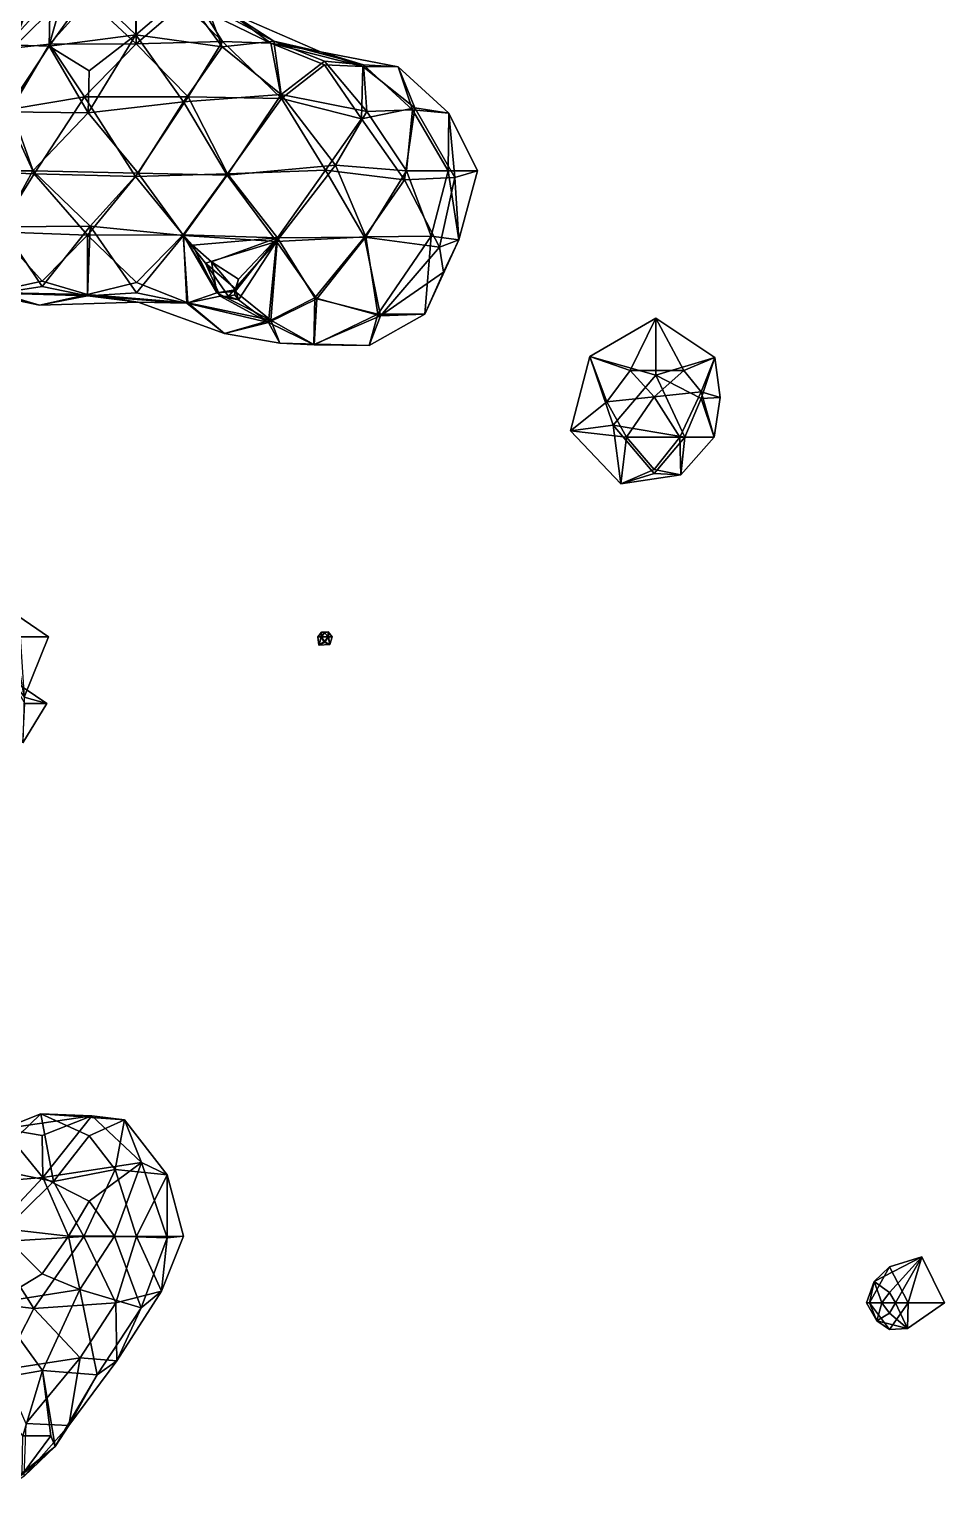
# Model space of a CAD drawing. Extents: x 290095 to 295679, y 4553756 to 4561441.
# Drawn here: x 294213.3 to 294458.4, y 4558569.7 to 4558962.6 of the extents above; entities that cross this region are included whole.
import ezdxf

# ---------------------------------------------------------------- set-up
doc = ezdxf.new("R2010")
doc.units = 0
doc.layers.add('Au_ppm_Pref_-_0_5', color=7, linetype='CONTINUOUS')

msp = doc.modelspace()

# ---------------------------------------------------------------- linework, layer by layer
at = {"layer": 'Au_ppm_Pref_-_0_5'}
for points in [[(294218.65, 4558958.06, 1787.24), (294229.36, 4558973.12, 1786.05), (294241.78, 4558961.14, 1787.91)], [(294218.65, 4558958.06, 1787.24), (294218.9, 4558971.12, 1780.45), (294229.36, 4558973.12, 1786.05)], [(294229.36, 4558973.12, 1786.05), (294241.93, 4558974.3, 1781.51), (294241.78, 4558961.14, 1787.91)], [(294241.93, 4558972.57, 1770.33), (294229.36, 4558970.47, 1766.55), (294241.89, 4558958.74, 1764.28)], [(294241.93, 4558974.3, 1781.51), (294254.56, 4558972.09, 1785.7), (294241.78, 4558961.14, 1787.91)], [(294241.93, 4558972.57, 1770.33), (294241.89, 4558958.74, 1764.28), (294254.56, 4558969.47, 1766.89)], [(294218.65, 4558958.06, 1787.24), (294207.4, 4558958.39, 1780.85), (294218.9, 4558971.12, 1780.45)], [(294211.86, 4558965.67, 1774.9), (294218.9, 4558971.12, 1780.45), (294207.4, 4558958.39, 1780.85)], [(294208.76, 4558957.58, 1771.18), (294222.1, 4558970.65, 1769.92), (294211.86, 4558965.67, 1774.9)], [(294222.1, 4558970.65, 1769.92), (294208.76, 4558957.58, 1771.18), (294218.72, 4558958.65, 1765.48)], [(294222.1, 4558970.65, 1769.92), (294218.72, 4558958.65, 1765.48), (294229.36, 4558970.47, 1766.55)], [(294229.36, 4558970.47, 1766.55), (294218.72, 4558958.65, 1765.48), (294241.89, 4558958.74, 1764.28)], [(294254.56, 4558972.09, 1785.7), (294264.9, 4558957.91, 1787.23), (294241.78, 4558961.14, 1787.91)], [(294254.56, 4558969.47, 1766.89), (294241.89, 4558958.74, 1764.28), (294265.04, 4558959.3, 1765.34)], [(294260.7, 4558969.05, 1781.8), (294264.9, 4558957.91, 1787.23), (294254.56, 4558972.09, 1785.7)], [(294259.77, 4558967.73, 1769.92), (294254.56, 4558969.47, 1766.89), (294265.04, 4558959.3, 1765.34)], [(294278.72, 4558959.45, 1781.49), (294264.9, 4558957.91, 1787.23), (294260.7, 4558969.05, 1781.8)], [(294278.72, 4558959.45, 1781.49), (294260.7, 4558969.05, 1781.8), (294266.64, 4558967.25, 1775.92)], [(294278, 4558958.86, 1770.4), (294266.64, 4558967.25, 1775.92), (294259.77, 4558967.73, 1769.92)], [(294278, 4558958.86, 1770.4), (294259.77, 4558967.73, 1769.92), (294265.04, 4558959.3, 1765.34)], [(294278, 4558958.86, 1770.4), (294291.24, 4558956.52, 1775.86), (294266.64, 4558967.25, 1775.92)], [(294278.72, 4558959.45, 1781.49), (294266.64, 4558967.25, 1775.92), (294291.24, 4558956.52, 1775.86)], [(294229.36, 4558951.49, 1790.72), (294218.65, 4558958.06, 1787.24), (294241.78, 4558961.14, 1787.91)], [(294229.09, 4558940.28, 1790.22), (294241.78, 4558961.14, 1787.91), (294254.57, 4558943.14, 1790.16)], [(294229.09, 4558940.28, 1790.22), (294229.36, 4558951.49, 1790.72), (294241.78, 4558961.14, 1787.91)], [(294264.9, 4558957.91, 1787.23), (294254.57, 4558943.14, 1790.16), (294241.78, 4558961.14, 1787.91)], [(294218.65, 4558958.06, 1787.24), (294207.04, 4558940.49, 1787.44), (294207.4, 4558958.39, 1780.85)], [(294207.04, 4558940.49, 1787.44), (294218.65, 4558958.06, 1787.24), (294229.09, 4558940.28, 1790.22)], [(294208.46, 4558941.22, 1764.73), (294228.07, 4558944.51, 1762.19), (294218.72, 4558958.65, 1765.48)], [(294218.72, 4558958.65, 1765.48), (294208.76, 4558957.58, 1771.18), (294208.46, 4558941.22, 1764.73)], [(294218.65, 4558958.06, 1787.24), (294229.36, 4558951.49, 1790.72), (294229.09, 4558940.28, 1790.22)], [(294218.72, 4558958.65, 1765.48), (294228.07, 4558944.51, 1762.19), (294241.89, 4558958.74, 1764.28)], [(294241.89, 4558958.74, 1764.28), (294228.07, 4558944.51, 1762.19), (294255.82, 4558944.5, 1762.05)], [(294255.82, 4558944.5, 1762.05), (294265.04, 4558959.3, 1765.34), (294241.89, 4558958.74, 1764.28)], [(294254.57, 4558943.14, 1790.16), (294264.9, 4558957.91, 1787.23), (294280.73, 4558945.13, 1788.04)], [(294265.04, 4558959.3, 1765.34), (294255.82, 4558944.5, 1762.05), (294280.79, 4558944.04, 1763.67)], [(294278.72, 4558959.45, 1781.49), (294280.73, 4558945.13, 1788.04), (294264.9, 4558957.91, 1787.23)], [(294278, 4558958.86, 1770.4), (294265.04, 4558959.3, 1765.34), (294280.79, 4558944.04, 1763.67)], [(294278, 4558958.86, 1770.4), (294302.59, 4558952.6, 1771.39), (294291.24, 4558956.52, 1775.86)], [(294278, 4558958.86, 1770.4), (294280.79, 4558944.04, 1763.67), (294292.36, 4558953.05, 1766.42)], [(294278, 4558958.86, 1770.4), (294292.36, 4558953.05, 1766.42), (294302.59, 4558952.6, 1771.39)], [(294278.72, 4558959.45, 1781.49), (294292.36, 4558954.1, 1785.65), (294280.73, 4558945.13, 1788.04)], [(294278.72, 4558959.45, 1781.49), (294302.75, 4558953.08, 1780.41), (294292.36, 4558954.1, 1785.65)], [(294278.72, 4558959.45, 1781.49), (294291.24, 4558956.52, 1775.86), (294302.75, 4558953.08, 1780.41)], [(294302.59, 4558952.6, 1771.39), (294312.01, 4558952.53, 1775.86), (294291.24, 4558956.52, 1775.86)], [(294291.24, 4558956.52, 1775.86), (294312.01, 4558952.53, 1775.86), (294302.75, 4558953.08, 1780.41)], [(294292.36, 4558954.1, 1785.65), (294303.65, 4558940.55, 1786.45), (294280.73, 4558945.13, 1788.04)], [(294292.36, 4558953.05, 1766.42), (294280.79, 4558944.04, 1763.67), (294302.22, 4558938.65, 1764.77)], [(294302.75, 4558953.08, 1780.41), (294303.65, 4558940.55, 1786.45), (294292.36, 4558954.1, 1785.65)], [(294292.36, 4558953.05, 1766.42), (294302.22, 4558938.65, 1764.77), (294302.59, 4558952.6, 1771.39)], [(294316.49, 4558941.59, 1770.3), (294302.59, 4558952.6, 1771.39), (294302.22, 4558938.65, 1764.77)], [(294302.59, 4558952.6, 1771.39), (294316.49, 4558941.59, 1770.3), (294312.01, 4558952.53, 1775.86)], [(294312.01, 4558952.53, 1775.86), (294315.93, 4558941.08, 1781.24), (294302.75, 4558953.08, 1780.41)], [(294302.75, 4558953.08, 1780.41), (294315.93, 4558941.08, 1781.24), (294303.65, 4558940.55, 1786.45)], [(294316.49, 4558941.59, 1770.3), (294325.65, 4558940.17, 1775.86), (294312.01, 4558952.53, 1775.86)], [(294312.01, 4558952.53, 1775.86), (294325.65, 4558940.17, 1775.86), (294315.93, 4558941.08, 1781.24)], [(294254.57, 4558943.14, 1790.16), (294280.73, 4558945.13, 1788.04), (294266.31, 4558923.6, 1789.22)], [(294266.31, 4558923.6, 1789.22), (294280.73, 4558945.13, 1788.04), (294295.3, 4558926.22, 1788.92)], [(294303.65, 4558940.55, 1786.45), (294295.3, 4558926.22, 1788.92), (294280.73, 4558945.13, 1788.04)], [(294194.78, 4558924.74, 1765.49), (294214.64, 4558923.95, 1763.31), (294208.46, 4558941.22, 1764.73)], [(294228.07, 4558944.51, 1762.19), (294208.46, 4558941.22, 1764.73), (294214.64, 4558923.95, 1763.31)], [(294228.07, 4558944.51, 1762.19), (294214.64, 4558923.95, 1763.31), (294241.74, 4558923.17, 1763.01)], [(294228.07, 4558944.51, 1762.19), (294241.74, 4558923.17, 1763.01), (294255.82, 4558944.5, 1762.05)], [(294229.09, 4558940.28, 1790.22), (294254.57, 4558943.14, 1790.16), (294242.45, 4558924.08, 1788.54)], [(294266.35, 4558923.89, 1762.31), (294255.82, 4558944.5, 1762.05), (294241.74, 4558923.17, 1763.01)], [(294242.45, 4558924.08, 1788.54), (294254.57, 4558943.14, 1790.16), (294266.31, 4558923.6, 1789.22)], [(294280.79, 4558944.04, 1763.67), (294255.82, 4558944.5, 1762.05), (294266.35, 4558923.89, 1762.31)], [(294280.79, 4558944.04, 1763.67), (294266.35, 4558923.89, 1762.31), (294292.56, 4558924.87, 1761.96)], [(294302.22, 4558938.65, 1764.77), (294280.79, 4558944.04, 1763.67), (294292.56, 4558924.87, 1761.96)], [(294302.22, 4558938.65, 1764.77), (294313.72, 4558922.34, 1765.08), (294316.49, 4558941.59, 1770.3)], [(294315.93, 4558941.08, 1781.24), (294314.3, 4558924.74, 1786.2), (294303.65, 4558940.55, 1786.45)], [(294327.23, 4558922.96, 1770.29), (294316.49, 4558941.59, 1770.3), (294313.72, 4558922.34, 1765.08)], [(294315.93, 4558941.08, 1781.24), (294325.44, 4558924.74, 1780.82), (294314.3, 4558924.74, 1786.2)], [(294315.93, 4558941.08, 1781.24), (294325.65, 4558940.17, 1775.86), (294325.44, 4558924.74, 1780.82)], [(294316.49, 4558941.59, 1770.3), (294327.23, 4558922.96, 1770.29), (294325.65, 4558940.17, 1775.86)], [(294207.04, 4558940.49, 1787.44), (294214.22, 4558924.7, 1789.35), (294194.48, 4558924.74, 1786.36)], [(294207.04, 4558940.49, 1787.44), (294229.09, 4558940.28, 1790.22), (294214.22, 4558924.7, 1789.35)], [(294229.09, 4558940.28, 1790.22), (294242.45, 4558924.08, 1788.54), (294214.22, 4558924.7, 1789.35)], [(294313.72, 4558922.34, 1765.08), (294302.22, 4558938.65, 1764.77), (294292.56, 4558924.87, 1761.96)], [(294303.65, 4558940.55, 1786.45), (294314.3, 4558924.74, 1786.2), (294295.3, 4558926.22, 1788.92)], [(294325.65, 4558940.17, 1775.86), (294333.32, 4558924.74, 1775.86), (294325.44, 4558924.74, 1780.82)], [(294327.23, 4558922.96, 1770.29), (294333.32, 4558924.74, 1775.86), (294325.65, 4558940.17, 1775.86)], [(294266.31, 4558923.6, 1789.22), (294295.3, 4558926.22, 1788.92), (294279.44, 4558905.85, 1788.23)], [(294279.44, 4558905.85, 1788.23), (294295.3, 4558926.22, 1788.92), (294303.39, 4558907.04, 1787.06)], [(294303.39, 4558907.04, 1787.06), (294295.3, 4558926.22, 1788.92), (294314.3, 4558924.74, 1786.2)], [(294194.48, 4558924.74, 1786.36), (294214.22, 4558924.7, 1789.35), (294206.01, 4558909.75, 1787.32)], [(294204.88, 4558908.36, 1764.8), (294214.64, 4558923.95, 1763.31), (294194.78, 4558924.74, 1765.49)], [(294228.91, 4558907.47, 1764.81), (294214.64, 4558923.95, 1763.31), (294204.88, 4558908.36, 1764.8)], [(294229.59, 4558909.92, 1787.56), (294206.01, 4558909.75, 1787.32), (294214.22, 4558924.7, 1789.35)], [(294214.22, 4558924.7, 1789.35), (294242.45, 4558924.08, 1788.54), (294229.59, 4558909.92, 1787.56)], [(294241.74, 4558923.17, 1763.01), (294214.64, 4558923.95, 1763.31), (294228.91, 4558907.47, 1764.81)], [(294254.51, 4558907.61, 1764.84), (294241.74, 4558923.17, 1763.01), (294228.91, 4558907.47, 1764.81)], [(294229.59, 4558909.92, 1787.56), (294242.45, 4558924.08, 1788.54), (294254.55, 4558907.39, 1787.09)], [(294266.35, 4558923.89, 1762.31), (294241.74, 4558923.17, 1763.01), (294254.51, 4558907.61, 1764.84)], [(294242.45, 4558924.08, 1788.54), (294266.31, 4558923.6, 1789.22), (294254.55, 4558907.39, 1787.09)], [(294266.35, 4558923.89, 1762.31), (294254.51, 4558907.61, 1764.84), (294279.74, 4558906.81, 1763.91)], [(294279.44, 4558905.85, 1788.23), (294254.55, 4558907.39, 1787.09), (294266.31, 4558923.6, 1789.22)], [(294266.35, 4558923.89, 1762.31), (294279.74, 4558906.81, 1763.91), (294292.56, 4558924.87, 1761.96)], [(294303, 4558906.93, 1764.11), (294292.56, 4558924.87, 1761.96), (294279.74, 4558906.81, 1763.91)], [(294303, 4558906.93, 1764.11), (294313.72, 4558922.34, 1765.08), (294292.56, 4558924.87, 1761.96)], [(294303, 4558906.93, 1764.11), (294323.09, 4558904.29, 1768.17), (294313.72, 4558922.34, 1765.08)], [(294303.39, 4558907.04, 1787.06), (294314.3, 4558924.74, 1786.2), (294320.92, 4558907.27, 1782.71)], [(294313.72, 4558922.34, 1765.08), (294323.09, 4558904.29, 1768.17), (294327.23, 4558922.96, 1770.29)], [(294314.3, 4558924.74, 1786.2), (294325.44, 4558924.74, 1780.82), (294320.92, 4558907.27, 1782.71)], [(294320.92, 4558907.27, 1782.71), (294325.44, 4558924.74, 1780.82), (294328.31, 4558906.22, 1775.93)], [(294327.23, 4558922.96, 1770.29), (294323.09, 4558904.29, 1768.17), (294328.31, 4558906.22, 1775.93)], [(294333.32, 4558924.74, 1775.86), (294328.31, 4558906.22, 1775.93), (294325.44, 4558924.74, 1780.82)], [(294327.23, 4558922.96, 1770.29), (294328.31, 4558906.22, 1775.93), (294333.32, 4558924.74, 1775.86)], [(294206.01, 4558909.75, 1787.32), (294216.76, 4558893.8, 1786.17), (294205.1, 4558892.01, 1781.27)], [(294229.59, 4558909.92, 1787.56), (294216.76, 4558893.8, 1786.17), (294206.01, 4558909.75, 1787.32)], [(294229.59, 4558909.92, 1787.56), (294228.9, 4558891.31, 1781.65), (294216.76, 4558893.8, 1786.17)], [(294229.59, 4558909.92, 1787.56), (294241.96, 4558892.05, 1786.75), (294228.9, 4558891.31, 1781.65)], [(294229.59, 4558909.92, 1787.56), (294254.55, 4558907.39, 1787.09), (294241.96, 4558892.05, 1786.75)], [(294204.88, 4558908.36, 1764.8), (294202.73, 4558892.18, 1770.05), (294216.76, 4558895.17, 1766)], [(294228.91, 4558907.47, 1764.81), (294204.88, 4558908.36, 1764.8), (294216.76, 4558895.17, 1766)], [(294228.91, 4558907.47, 1764.81), (294216.76, 4558895.17, 1766), (294228.9, 4558891.59, 1770.08)], [(294228.91, 4558907.47, 1764.81), (294228.9, 4558891.59, 1770.08), (294241.96, 4558894.87, 1765.9)], [(294254.51, 4558907.61, 1764.84), (294228.91, 4558907.47, 1764.81), (294241.96, 4558894.87, 1765.9)], [(294254.51, 4558907.61, 1764.84), (294241.96, 4558894.87, 1765.9), (294255.7, 4558889.39, 1770.03)], [(294255.5, 4558889.34, 1781.7), (294241.96, 4558892.05, 1786.75), (294254.55, 4558907.39, 1787.09)], [(294256.96, 4558904.86, 1764.95), (294254.51, 4558907.61, 1764.84), (294263.52, 4558892.11, 1766.87)], [(294263.52, 4558892.11, 1766.87), (294254.51, 4558907.61, 1764.84), (294255.7, 4558889.39, 1770.03)], [(294279.74, 4558906.81, 1763.91), (294254.51, 4558907.61, 1764.84), (294256.96, 4558904.86, 1764.95)], [(294264.38, 4558891.18, 1785.62), (294254.55, 4558907.39, 1787.09), (294260.48, 4558900.04, 1786.98)], [(294264.38, 4558891.18, 1785.62), (294255.5, 4558889.34, 1781.7), (294254.55, 4558907.39, 1787.09)], [(294260.48, 4558900.04, 1786.98), (294254.55, 4558907.39, 1787.09), (294279.44, 4558905.85, 1788.23)], [(294279.74, 4558906.81, 1763.91), (294256.96, 4558904.86, 1764.95), (294262.12, 4558900.41, 1765.08)], [(294268.43, 4558893.22, 1786.99), (294260.48, 4558900.04, 1786.98), (294279.44, 4558905.85, 1788.23)], [(294269.34, 4558895.71, 1765.15), (294279.74, 4558906.81, 1763.91), (294262.12, 4558900.41, 1765.08)], [(294279.74, 4558906.81, 1763.91), (294269.34, 4558895.71, 1765.15), (294268.41, 4558892.39, 1765.88)], [(294279.74, 4558906.81, 1763.91), (294268.41, 4558892.39, 1765.88), (294277.99, 4558884.77, 1769.57)], [(294269.27, 4558890.18, 1785.95), (294268.43, 4558893.22, 1786.99), (294279.44, 4558905.85, 1788.23)], [(294279.44, 4558905.85, 1788.23), (294277.37, 4558884.11, 1782.48), (294269.27, 4558890.18, 1785.95)], [(294290.27, 4558890.44, 1786.31), (294277.37, 4558884.11, 1782.48), (294279.44, 4558905.85, 1788.23)], [(294289.72, 4558890.75, 1765.77), (294279.74, 4558906.81, 1763.91), (294277.99, 4558884.77, 1769.57)], [(294303.39, 4558907.04, 1787.06), (294290.27, 4558890.44, 1786.31), (294279.44, 4558905.85, 1788.23)], [(294303, 4558906.93, 1764.11), (294279.74, 4558906.81, 1763.91), (294289.72, 4558890.75, 1765.77)], [(294303, 4558906.93, 1764.11), (294289.72, 4558890.75, 1765.77), (294307.36, 4558885.91, 1768.83)], [(294303.39, 4558907.04, 1787.06), (294306.6, 4558886.37, 1782.78), (294290.27, 4558890.44, 1786.31)], [(294303, 4558906.93, 1764.11), (294307.36, 4558885.91, 1768.83), (294323.09, 4558904.29, 1768.17)], [(294303.39, 4558907.04, 1787.06), (294320.92, 4558907.27, 1782.71), (294306.6, 4558886.37, 1782.78)], [(294319.15, 4558886.38, 1775.79), (294306.6, 4558886.37, 1782.78), (294320.92, 4558907.27, 1782.71)], [(294328.31, 4558906.22, 1775.93), (294319.15, 4558886.38, 1775.79), (294320.92, 4558907.27, 1782.71)], [(294328.31, 4558906.22, 1775.93), (294324.15, 4558897.6, 1769.92), (294319.15, 4558886.38, 1775.79)], [(294323.09, 4558904.29, 1768.17), (294324.15, 4558897.6, 1769.92), (294328.31, 4558906.22, 1775.93)], [(294262.12, 4558900.41, 1765.08), (294256.96, 4558904.86, 1764.95), (294263.52, 4558892.11, 1766.87)], [(294324.15, 4558897.6, 1769.92), (294323.09, 4558904.29, 1768.17), (294307.36, 4558885.91, 1768.83)], [(294264.38, 4558891.18, 1785.62), (294260.48, 4558900.04, 1786.98), (294266.64, 4558891.05, 1786.07)], [(294260.48, 4558900.04, 1786.98), (294268.43, 4558893.22, 1786.99), (294266.64, 4558891.05, 1786.07)], [(294268.43, 4558892.85, 1765.76), (294262.12, 4558900.41, 1765.08), (294263.52, 4558892.11, 1766.87)], [(294269.34, 4558895.71, 1765.15), (294262.12, 4558900.41, 1765.08), (294268.43, 4558892.85, 1765.76)], [(294324.15, 4558897.6, 1769.92), (294307.36, 4558885.91, 1768.83), (294319.15, 4558886.38, 1775.79)], [(294205.1, 4558892.01, 1781.27), (294216, 4558888.74, 1775.73), (294192.08, 4558893.78, 1774.54)], [(294192.08, 4558893.78, 1774.54), (294216, 4558888.74, 1775.73), (294202.73, 4558892.18, 1770.05)], [(294202.73, 4558892.18, 1770.05), (294228.9, 4558891.59, 1770.08), (294216.76, 4558895.17, 1766)], [(294228.9, 4558891.31, 1781.65), (294205.1, 4558892.01, 1781.27), (294216.76, 4558893.8, 1786.17)], [(294228.9, 4558891.59, 1770.08), (294255.7, 4558889.39, 1770.03), (294241.96, 4558894.87, 1765.9)], [(294268.41, 4558892.39, 1765.88), (294269.34, 4558895.71, 1765.15), (294268.43, 4558892.85, 1765.76)], [(294228.9, 4558891.59, 1770.08), (294202.73, 4558892.18, 1770.05), (294216, 4558888.74, 1775.73)], [(294205.1, 4558892.01, 1781.27), (294228.9, 4558891.31, 1781.65), (294216, 4558888.74, 1775.73)], [(294242.46, 4558889.62, 1775.85), (294228.9, 4558891.59, 1770.08), (294216, 4558888.74, 1775.73)], [(294242.46, 4558889.62, 1775.85), (294216, 4558888.74, 1775.73), (294228.9, 4558891.31, 1781.65)], [(294228.9, 4558891.31, 1781.65), (294241.96, 4558892.05, 1786.75), (294255.5, 4558889.34, 1781.7)], [(294242.46, 4558889.62, 1775.85), (294255.7, 4558889.39, 1770.03), (294228.9, 4558891.59, 1770.08)], [(294242.46, 4558889.62, 1775.85), (294228.9, 4558891.31, 1781.65), (294255.5, 4558889.34, 1781.7)], [(294255.5, 4558889.34, 1781.7), (294264.38, 4558891.18, 1785.62), (294277.37, 4558884.11, 1782.48)], [(294255.7, 4558889.39, 1770.03), (294277.99, 4558884.77, 1769.57), (294263.52, 4558892.11, 1766.87)], [(294268.43, 4558892.85, 1765.76), (294263.52, 4558892.11, 1766.87), (294268.41, 4558892.39, 1765.88)], [(294268.41, 4558892.39, 1765.88), (294263.52, 4558892.11, 1766.87), (294277.99, 4558884.77, 1769.57)], [(294264.38, 4558891.18, 1785.62), (294266.64, 4558891.05, 1786.07), (294269.27, 4558890.18, 1785.95)], [(294264.38, 4558891.18, 1785.62), (294269.27, 4558890.18, 1785.95), (294277.37, 4558884.11, 1782.48)], [(294268.43, 4558893.22, 1786.99), (294268.29, 4558891.55, 1786.55), (294266.64, 4558891.05, 1786.07)], [(294266.64, 4558891.05, 1786.07), (294268.29, 4558891.55, 1786.55), (294269.27, 4558890.18, 1785.95)], [(294269.27, 4558890.18, 1785.95), (294268.29, 4558891.55, 1786.55), (294268.43, 4558893.22, 1786.99)], [(294289.57, 4558878.16, 1780.82), (294277.37, 4558884.11, 1782.48), (294290.27, 4558890.44, 1786.31)], [(294289.46, 4558878.29, 1770.89), (294289.72, 4558890.75, 1765.77), (294277.99, 4558884.77, 1769.57)], [(294289.72, 4558890.75, 1765.77), (294289.46, 4558878.29, 1770.89), (294307.36, 4558885.91, 1768.83)], [(294289.57, 4558878.16, 1780.82), (294290.27, 4558890.44, 1786.31), (294306.6, 4558886.37, 1782.78)], [(294242.46, 4558889.62, 1775.85), (294255.5, 4558889.34, 1781.7), (294265.6, 4558881.23, 1775.91)], [(294242.46, 4558889.62, 1775.85), (294265.6, 4558881.23, 1775.91), (294255.7, 4558889.39, 1770.03)], [(294277.37, 4558884.11, 1782.48), (294265.6, 4558881.23, 1775.91), (294255.5, 4558889.34, 1781.7)], [(294255.7, 4558889.39, 1770.03), (294265.6, 4558881.23, 1775.91), (294277.99, 4558884.77, 1769.57)], [(294307.36, 4558885.91, 1768.83), (294289.46, 4558878.29, 1770.89), (294304.25, 4558877.96, 1775.95)], [(294304.25, 4558877.96, 1775.95), (294289.57, 4558878.16, 1780.82), (294306.6, 4558886.37, 1782.78)], [(294307.36, 4558885.91, 1768.83), (294304.25, 4558877.96, 1775.95), (294319.15, 4558886.38, 1775.79)], [(294306.6, 4558886.37, 1782.78), (294319.15, 4558886.38, 1775.79), (294304.25, 4558877.96, 1775.95)], [(294265.6, 4558881.23, 1775.91), (294280.37, 4558878.59, 1775.86), (294277.99, 4558884.77, 1769.57)], [(294280.37, 4558878.59, 1775.86), (294265.6, 4558881.23, 1775.91), (294277.37, 4558884.11, 1782.48)], [(294280.37, 4558878.59, 1775.86), (294277.37, 4558884.11, 1782.48), (294289.57, 4558878.16, 1780.82)], [(294289.46, 4558878.29, 1770.89), (294277.99, 4558884.77, 1769.57), (294280.37, 4558878.59, 1775.86)], [(294381.07, 4558885.32, 1817.43), (294381.02, 4558870.08, 1821.62), (294363.39, 4558875.08, 1817.54)], [(294381.07, 4558885.32, 1817.43), (294363.39, 4558875.08, 1817.54), (294374.15, 4558871.28, 1814.51)], [(294381.07, 4558885.32, 1817.43), (294374.15, 4558871.28, 1814.51), (294388.49, 4558871.28, 1815.23)], [(294381.07, 4558885.32, 1817.43), (294396.87, 4558874.75, 1817.5), (294381.02, 4558870.08, 1821.62)], [(294381.07, 4558885.32, 1817.43), (294388.49, 4558871.28, 1815.23), (294396.87, 4558874.75, 1817.5)], [(294280.37, 4558878.59, 1775.86), (294289.57, 4558878.16, 1780.82), (294304.25, 4558877.96, 1775.95)], [(294280.37, 4558878.59, 1775.86), (294304.25, 4558877.96, 1775.95), (294289.46, 4558878.29, 1770.89)], [(294358.17, 4558855.15, 1817.43), (294363.39, 4558875.08, 1817.54), (294369.62, 4558856.68, 1821.52)], [(294358.17, 4558855.15, 1817.43), (294367.95, 4558862.87, 1814.63), (294363.39, 4558875.08, 1817.54)], [(294369.62, 4558856.68, 1821.52), (294363.39, 4558875.08, 1817.54), (294381.02, 4558870.08, 1821.62)], [(294374.15, 4558871.28, 1814.51), (294363.39, 4558875.08, 1817.54), (294367.95, 4558862.87, 1814.63)], [(294393.15, 4558863.76, 1819.94), (294381.02, 4558870.08, 1821.62), (294396.87, 4558874.75, 1817.5)], [(294393.15, 4558865.58, 1815.53), (294396.87, 4558874.75, 1817.5), (294388.49, 4558871.28, 1815.23)], [(294393.15, 4558865.58, 1815.53), (294398.28, 4558864.03, 1817.43), (294396.87, 4558874.75, 1817.5)], [(294398.28, 4558864.03, 1817.43), (294393.15, 4558863.76, 1819.94), (294396.87, 4558874.75, 1817.5)], [(294367.95, 4558862.87, 1814.63), (294380.55, 4558864.22, 1813.85), (294374.15, 4558871.28, 1814.51)], [(294388.79, 4558853.47, 1821.32), (294369.62, 4558856.68, 1821.52), (294381.02, 4558870.08, 1821.62)], [(294374.15, 4558871.28, 1814.51), (294380.55, 4558864.22, 1813.85), (294388.49, 4558871.28, 1815.23)], [(294393.15, 4558865.58, 1815.53), (294388.49, 4558871.28, 1815.23), (294380.55, 4558864.22, 1813.85)], [(294381.02, 4558870.08, 1821.62), (294393.15, 4558863.76, 1819.94), (294388.79, 4558853.47, 1821.32)], [(294373.18, 4558853.47, 1813.96), (294367.95, 4558862.87, 1814.63), (294358.17, 4558855.15, 1817.43)], [(294367.95, 4558862.87, 1814.63), (294373.18, 4558853.47, 1813.96), (294380.55, 4558864.22, 1813.85)], [(294387.47, 4558853.47, 1814.17), (294380.55, 4558864.22, 1813.85), (294373.18, 4558853.47, 1813.96)], [(294393.15, 4558865.58, 1815.53), (294380.55, 4558864.22, 1813.85), (294387.47, 4558853.47, 1814.17)], [(294393.15, 4558865.58, 1815.53), (294387.47, 4558853.47, 1814.17), (294396.67, 4558853.47, 1817.43)], [(294393.15, 4558863.76, 1819.94), (294396.67, 4558853.47, 1817.43), (294388.79, 4558853.47, 1821.32)], [(294393.15, 4558865.58, 1815.53), (294396.67, 4558853.47, 1817.43), (294398.28, 4558864.03, 1817.43)], [(294393.15, 4558863.76, 1819.94), (294398.28, 4558864.03, 1817.43), (294396.67, 4558853.47, 1817.43)], [(294371.7, 4558840.95, 1817.43), (294358.17, 4558855.15, 1817.43), (294369.62, 4558856.68, 1821.52)], [(294358.17, 4558855.15, 1817.43), (294371.7, 4558840.95, 1817.43), (294373.18, 4558853.47, 1813.96)], [(294371.7, 4558840.95, 1817.43), (294369.62, 4558856.68, 1821.52), (294380.55, 4558843.75, 1820.67)], [(294380.55, 4558843.75, 1820.67), (294369.62, 4558856.68, 1821.52), (294388.79, 4558853.47, 1821.32)], [(294371.7, 4558840.95, 1817.43), (294380.55, 4558844.8, 1814.54), (294373.18, 4558853.47, 1813.96)], [(294387.47, 4558853.47, 1814.17), (294373.18, 4558853.47, 1813.96), (294380.55, 4558844.8, 1814.54)], [(294387.47, 4558853.47, 1814.17), (294380.55, 4558844.8, 1814.54), (294387.7, 4558843.36, 1817.43)], [(294387.7, 4558843.36, 1817.43), (294380.55, 4558843.75, 1820.67), (294388.79, 4558853.47, 1821.32)], [(294387.47, 4558853.47, 1814.17), (294387.7, 4558843.36, 1817.43), (294396.67, 4558853.47, 1817.43)], [(294396.67, 4558853.47, 1817.43), (294387.7, 4558843.36, 1817.43), (294388.79, 4558853.47, 1821.32)], [(294371.7, 4558840.95, 1817.43), (294387.7, 4558843.36, 1817.43), (294380.55, 4558844.8, 1814.54)], [(294387.7, 4558843.36, 1817.43), (294371.7, 4558840.95, 1817.43), (294380.55, 4558843.75, 1820.67)], [(294208.83, 4558806.61, 1859.01), (294218.46, 4558800.01, 1859.01), (294209.24, 4558800.01, 1863.51)], [(294218.46, 4558800.01, 1859.01), (294208.83, 4558806.61, 1859.01), (294210.87, 4558800.01, 1854.35)], [(294211.9, 4558783.9, 1859.88), (294209.24, 4558800.01, 1863.51), (294218.46, 4558800.01, 1859.01)], [(294211.9, 4558783.9, 1859.88), (294218.46, 4558800.01, 1859.01), (294210.87, 4558800.01, 1854.35)], [(294290.58, 4558800.01, 1805.55), (294291.49, 4558801.24, 1805.55), (294291.49, 4558800.01, 1805.96)], [(294291.49, 4558801.24, 1805.55), (294290.58, 4558800.01, 1805.55), (294291.43, 4558800.01, 1805.12)], [(294290.79, 4558797.8, 1805.55), (294290.58, 4558800.01, 1805.55), (294291.49, 4558800.01, 1805.96)], [(294290.58, 4558800.01, 1805.55), (294290.79, 4558797.8, 1805.55), (294291.43, 4558800.01, 1805.12)], [(294290.79, 4558797.8, 1805.55), (294291.49, 4558800.01, 1805.96), (294292.36, 4558798.76, 1805.97)], [(294290.79, 4558797.8, 1805.55), (294292.36, 4558798.51, 1805.05), (294291.43, 4558800.01, 1805.12)], [(294291.49, 4558801.24, 1805.55), (294291.43, 4558800.01, 1805.12), (294292.36, 4558801.1, 1805.19)], [(294292.36, 4558801.1, 1805.19), (294291.43, 4558800.01, 1805.12), (294293.37, 4558800.01, 1805.08)], [(294293.37, 4558800.01, 1805.08), (294291.43, 4558800.01, 1805.12), (294292.36, 4558798.51, 1805.05)], [(294291.49, 4558801.24, 1805.55), (294293.31, 4558801.36, 1805.55), (294292.36, 4558801.14, 1805.93)], [(294293.31, 4558801.36, 1805.55), (294291.49, 4558801.24, 1805.55), (294292.36, 4558801.1, 1805.19)], [(294291.49, 4558801.24, 1805.55), (294292.36, 4558801.14, 1805.93), (294291.49, 4558800.01, 1805.96)], [(294293.28, 4558800.01, 1805.99), (294291.49, 4558800.01, 1805.96), (294292.36, 4558801.14, 1805.93)], [(294293.28, 4558800.01, 1805.99), (294292.36, 4558798.76, 1805.97), (294291.49, 4558800.01, 1805.96)], [(294293.28, 4558800.01, 1805.99), (294292.36, 4558801.14, 1805.93), (294293.31, 4558801.36, 1805.55)], [(294293.31, 4558801.36, 1805.55), (294292.36, 4558801.1, 1805.19), (294293.37, 4558800.01, 1805.08)], [(294293.28, 4558800.01, 1805.99), (294293.79, 4558797.98, 1805.55), (294292.36, 4558798.76, 1805.97)], [(294293.79, 4558797.98, 1805.55), (294293.37, 4558800.01, 1805.08), (294292.36, 4558798.51, 1805.05)], [(294293.28, 4558800.01, 1805.99), (294293.31, 4558801.36, 1805.55), (294294.38, 4558800.01, 1805.55)], [(294293.28, 4558800.01, 1805.99), (294294.38, 4558800.01, 1805.55), (294293.79, 4558797.98, 1805.55)], [(294294.38, 4558800.01, 1805.55), (294293.31, 4558801.36, 1805.55), (294293.37, 4558800.01, 1805.08)], [(294293.79, 4558797.98, 1805.55), (294294.38, 4558800.01, 1805.55), (294293.37, 4558800.01, 1805.08)], [(294293.79, 4558797.98, 1805.55), (294290.79, 4558797.8, 1805.55), (294292.36, 4558798.76, 1805.97)], [(294290.79, 4558797.8, 1805.55), (294293.79, 4558797.98, 1805.55), (294292.36, 4558798.51, 1805.05)], [(294211.9, 4558783.9, 1859.88), (294218, 4558782.19, 1864.95), (294208.62, 4558788.5, 1864.95)], [(294212.06, 4558782.19, 1869.94), (294208.62, 4558788.5, 1864.95), (294218, 4558782.19, 1864.95)], [(294211.9, 4558783.9, 1859.88), (294211.6, 4558771.67, 1864.95), (294218, 4558782.19, 1864.95)], [(294212.06, 4558782.19, 1869.94), (294218, 4558782.19, 1864.95), (294211.6, 4558771.67, 1864.95)], [(294201.46, 4558658.07, 1786.21), (294219.81, 4558654.28, 1784.3), (294216.39, 4558672.4, 1788.04)], [(294216.39, 4558672.4, 1788.04), (294206.29, 4558668.42, 1792.39), (294201.46, 4558658.07, 1786.21)], [(294216.39, 4558672.4, 1788.04), (294230.05, 4558671.88, 1793.44), (294206.29, 4558668.42, 1792.39)], [(294230.05, 4558671.88, 1793.44), (294216.76, 4558666.63, 1796.73), (294206.29, 4558668.42, 1792.39)], [(294216.39, 4558672.4, 1788.04), (294238.81, 4558670.83, 1787.74), (294230.05, 4558671.88, 1793.44)], [(294216.39, 4558672.4, 1788.04), (294219.81, 4558654.28, 1784.3), (294229.36, 4558666.51, 1784.72)], [(294238.81, 4558670.83, 1787.74), (294216.39, 4558672.4, 1788.04), (294229.36, 4558666.51, 1784.72)], [(294230.05, 4558671.88, 1793.44), (294216.88, 4558655.35, 1796.05), (294216.76, 4558666.63, 1796.73)], [(294230.05, 4558671.88, 1793.44), (294243.35, 4558659.35, 1794.04), (294216.88, 4558655.35, 1796.05)], [(294238.81, 4558670.83, 1787.74), (294229.36, 4558666.51, 1784.72), (294236.31, 4558657.47, 1784.46)], [(294230.05, 4558671.88, 1793.44), (294238.81, 4558670.83, 1787.74), (294243.35, 4558659.35, 1794.04)], [(294250.24, 4558656.07, 1788.58), (294238.81, 4558670.83, 1787.74), (294236.31, 4558657.47, 1784.46)], [(294243.35, 4558659.35, 1794.04), (294238.81, 4558670.83, 1787.74), (294250.24, 4558656.07, 1788.58)], [(294196.77, 4558653.7, 1792.3), (294206.29, 4558668.42, 1792.39), (294216.88, 4558655.35, 1796.05)], [(294206.29, 4558668.42, 1792.39), (294216.76, 4558666.63, 1796.73), (294216.88, 4558655.35, 1796.05)], [(294229.36, 4558666.51, 1784.72), (294219.81, 4558654.28, 1784.3), (294236.31, 4558657.47, 1784.46)], [(294203.23, 4558638.09, 1783.7), (294219.81, 4558654.28, 1784.3), (294201.46, 4558658.07, 1786.21)], [(294243.35, 4558659.35, 1794.04), (294229.36, 4558648.99, 1796.79), (294216.88, 4558655.35, 1796.05)], [(294229.36, 4558648.99, 1796.79), (294243.35, 4558659.35, 1794.04), (294236.07, 4558639.65, 1796.84)], [(294250.18, 4558639.2, 1793.36), (294236.07, 4558639.65, 1796.84), (294243.35, 4558659.35, 1794.04)], [(294250.18, 4558639.2, 1793.36), (294243.35, 4558659.35, 1794.04), (294250.24, 4558656.07, 1788.58)], [(294196.77, 4558653.7, 1792.3), (294216.88, 4558655.35, 1796.05), (294204.25, 4558641.94, 1795.73)], [(294227.91, 4558639.56, 1784.38), (294219.81, 4558654.28, 1784.3), (294203.23, 4558638.09, 1783.7)], [(294216.88, 4558655.35, 1796.05), (294223.79, 4558639.65, 1796.3), (294204.25, 4558641.94, 1795.73)], [(294223.79, 4558639.65, 1796.3), (294216.88, 4558655.35, 1796.05), (294229.36, 4558648.99, 1796.79)], [(294227.91, 4558639.56, 1784.38), (294236.31, 4558657.47, 1784.46), (294219.81, 4558654.28, 1784.3)], [(294227.91, 4558639.56, 1784.38), (294241.99, 4558639.54, 1784.96), (294236.31, 4558657.47, 1784.46)], [(294236.31, 4558657.47, 1784.46), (294241.99, 4558639.54, 1784.96), (294250.24, 4558656.07, 1788.58)], [(294254.61, 4558639.65, 1787.74), (294250.24, 4558656.07, 1788.58), (294241.99, 4558639.54, 1784.96)], [(294250.18, 4558639.2, 1793.36), (294250.24, 4558656.07, 1788.58), (294254.61, 4558639.65, 1787.74)], [(294223.79, 4558639.65, 1796.3), (294229.36, 4558648.99, 1796.79), (294236.07, 4558639.65, 1796.84)], [(294227.91, 4558639.56, 1784.38), (294203.23, 4558638.09, 1783.7), (294214.48, 4558620.33, 1782.55)], [(294204.25, 4558641.94, 1795.73), (294216.76, 4558629.62, 1796.27), (294203.74, 4558621.76, 1798.23)], [(294223.79, 4558639.65, 1796.3), (294216.76, 4558629.62, 1796.27), (294204.25, 4558641.94, 1795.73)], [(294227.91, 4558639.56, 1784.38), (294214.48, 4558620.33, 1782.55), (294236.43, 4558621.83, 1784.41)], [(294216.76, 4558629.62, 1796.27), (294223.79, 4558639.65, 1796.3), (294226.8, 4558625.41, 1797.22)], [(294223.79, 4558639.65, 1796.3), (294236.07, 4558639.65, 1796.84), (294226.8, 4558625.41, 1797.22)], [(294236.07, 4558639.65, 1796.84), (294243.24, 4558620.53, 1793.68), (294226.8, 4558625.41, 1797.22)], [(294227.91, 4558639.56, 1784.38), (294236.43, 4558621.83, 1784.41), (294241.99, 4558639.54, 1784.96)], [(294250.18, 4558639.2, 1793.36), (294243.24, 4558620.53, 1793.68), (294236.07, 4558639.65, 1796.84)], [(294241.99, 4558639.54, 1784.96), (294236.43, 4558621.83, 1784.41), (294248.71, 4558624.93, 1787.74)], [(294248.71, 4558624.93, 1787.74), (294254.61, 4558639.65, 1787.74), (294241.99, 4558639.54, 1784.96)], [(294250.18, 4558639.2, 1793.36), (294248.71, 4558624.93, 1787.74), (294243.24, 4558620.53, 1793.68)], [(294250.18, 4558639.2, 1793.36), (294254.61, 4558639.65, 1787.74), (294248.71, 4558624.93, 1787.74)], [(294214.48, 4558620.33, 1782.55), (294203.23, 4558638.09, 1783.7), (294192.42, 4558622.97, 1780.04)], [(294439.51, 4558627.55, 1888.71), (294438.2, 4558621.83, 1886.18), (294443.55, 4558631.49, 1885.48)], [(294443.55, 4558631.49, 1885.48), (294438.2, 4558621.83, 1886.18), (294448.58, 4558621.83, 1886.33)], [(294439.51, 4558627.55, 1888.71), (294452.25, 4558634.13, 1888.71), (294443.55, 4558624.6, 1889.63)], [(294452.25, 4558634.13, 1888.71), (294439.51, 4558627.55, 1888.71), (294443.55, 4558631.49, 1885.48)], [(294445.19, 4558621.83, 1889.48), (294443.55, 4558624.6, 1889.63), (294452.25, 4558634.13, 1888.71)], [(294452.25, 4558634.13, 1888.71), (294443.55, 4558631.49, 1885.48), (294448.58, 4558621.83, 1886.33)], [(294445.19, 4558621.83, 1889.48), (294452.25, 4558634.13, 1888.71), (294458.35, 4558621.83, 1888.71)], [(294458.35, 4558621.83, 1888.71), (294452.25, 4558634.13, 1888.71), (294448.58, 4558621.83, 1886.33)], [(294216.76, 4558629.62, 1796.27), (294226.8, 4558625.41, 1797.22), (294203.74, 4558621.76, 1798.23)], [(294437.45, 4558621.83, 1888.71), (294439.51, 4558627.55, 1888.71), (294441.55, 4558621.83, 1889.65)], [(294439.51, 4558627.55, 1888.71), (294437.45, 4558621.83, 1888.71), (294438.2, 4558621.83, 1886.18)], [(294439.51, 4558627.55, 1888.71), (294443.55, 4558624.6, 1889.63), (294441.55, 4558621.83, 1889.65)], [(294214.48, 4558620.33, 1782.55), (294192.42, 4558622.97, 1780.04), (294206.15, 4558603.88, 1780.18)], [(294216.86, 4558603.76, 1799.37), (294203.74, 4558621.76, 1798.23), (294226.8, 4558625.41, 1797.22)], [(294226.8, 4558625.41, 1797.22), (294231.45, 4558602.54, 1793.6), (294216.86, 4558603.76, 1799.37)], [(294231.45, 4558602.54, 1793.6), (294226.8, 4558625.41, 1797.22), (294243.24, 4558620.53, 1793.68)], [(294236.75, 4558606.32, 1787.74), (294248.71, 4558624.93, 1787.74), (294236.43, 4558621.83, 1784.41)], [(294248.71, 4558624.93, 1787.74), (294236.75, 4558606.32, 1787.74), (294243.24, 4558620.53, 1793.68)], [(294445.19, 4558621.83, 1889.48), (294441.55, 4558621.83, 1889.65), (294443.55, 4558624.6, 1889.63)], [(294203.74, 4558621.76, 1798.23), (294216.86, 4558603.76, 1799.37), (294200.46, 4558600.89, 1804.9)], [(294214.48, 4558620.33, 1782.55), (294206.15, 4558603.88, 1780.18), (294226.96, 4558607.15, 1783.98)], [(294236.43, 4558621.83, 1784.41), (294214.48, 4558620.33, 1782.55), (294226.96, 4558607.15, 1783.98)], [(294236.75, 4558606.32, 1787.74), (294236.43, 4558621.83, 1784.41), (294226.96, 4558607.15, 1783.98)], [(294236.75, 4558606.32, 1787.74), (294231.45, 4558602.54, 1793.6), (294243.24, 4558620.53, 1793.68)], [(294440.17, 4558617.05, 1888.71), (294437.45, 4558621.83, 1888.71), (294441.55, 4558621.83, 1889.65)], [(294437.45, 4558621.83, 1888.71), (294440.17, 4558617.05, 1888.71), (294438.2, 4558621.83, 1886.18)], [(294440.17, 4558617.05, 1888.71), (294443.55, 4558614.73, 1886.34), (294438.2, 4558621.83, 1886.18)], [(294448.58, 4558621.83, 1886.33), (294438.2, 4558621.83, 1886.18), (294443.55, 4558614.73, 1886.34)], [(294440.17, 4558617.05, 1888.71), (294441.55, 4558621.83, 1889.65), (294443.55, 4558619.08, 1889.62)], [(294448.42, 4558614.95, 1888.71), (294440.17, 4558617.05, 1888.71), (294443.55, 4558619.08, 1889.62)], [(294445.19, 4558621.83, 1889.48), (294443.55, 4558619.08, 1889.62), (294441.55, 4558621.83, 1889.65)], [(294445.19, 4558621.83, 1889.48), (294448.42, 4558614.95, 1888.71), (294443.55, 4558619.08, 1889.62)], [(294448.42, 4558614.95, 1888.71), (294448.58, 4558621.83, 1886.33), (294443.55, 4558614.73, 1886.34)], [(294445.19, 4558621.83, 1889.48), (294458.35, 4558621.83, 1888.71), (294448.42, 4558614.95, 1888.71)], [(294448.42, 4558614.95, 1888.71), (294458.35, 4558621.83, 1888.71), (294448.58, 4558621.83, 1886.33)], [(294440.17, 4558617.05, 1888.71), (294448.42, 4558614.95, 1888.71), (294443.55, 4558614.73, 1886.34)], [(294226.96, 4558607.15, 1783.98), (294206.15, 4558603.88, 1780.18), (294212.36, 4558589.5, 1782.61)], [(294226.96, 4558607.15, 1783.98), (294212.36, 4558589.5, 1782.61), (294223.86, 4558589, 1787.74)], [(294226.96, 4558607.15, 1783.98), (294223.86, 4558589, 1787.74), (294236.75, 4558606.32, 1787.74)], [(294216.86, 4558603.76, 1799.37), (294211.54, 4558586.2, 1803.09), (294200.46, 4558600.89, 1804.9)], [(294216.86, 4558603.76, 1799.37), (294219.05, 4558586.2, 1799.62), (294211.54, 4558586.2, 1803.09)], [(294216.86, 4558603.76, 1799.37), (294231.45, 4558602.54, 1793.6), (294220.25, 4558583.38, 1793.54)], [(294216.86, 4558603.76, 1799.37), (294220.25, 4558583.38, 1793.54), (294219.05, 4558586.2, 1799.62)], [(294236.75, 4558606.32, 1787.74), (294223.86, 4558589, 1787.74), (294231.45, 4558602.54, 1793.6)], [(294231.45, 4558602.54, 1793.6), (294223.86, 4558589, 1787.74), (294220.25, 4558583.38, 1793.54)], [(294212.36, 4558589.5, 1782.61), (294211.82, 4558575.37, 1787.74), (294223.86, 4558589, 1787.74)], [(294223.86, 4558589, 1787.74), (294211.82, 4558575.37, 1787.74), (294220.25, 4558583.38, 1793.54)], [(294211.42, 4558575.94, 1799.62), (294220.25, 4558583.38, 1793.54), (294203.21, 4558569.71, 1793.88)], [(294220.25, 4558583.38, 1793.54), (294211.82, 4558575.37, 1787.74), (294203.21, 4558569.71, 1793.88)], [(294211.42, 4558575.94, 1799.62), (294211.54, 4558586.2, 1803.09), (294219.05, 4558586.2, 1799.62)], [(294211.42, 4558575.94, 1799.62), (294219.05, 4558586.2, 1799.62), (294220.25, 4558583.38, 1793.54)]]:
    msp.add_3dface(points, dxfattribs=at)

doc.saveas('drawing.dxf')
